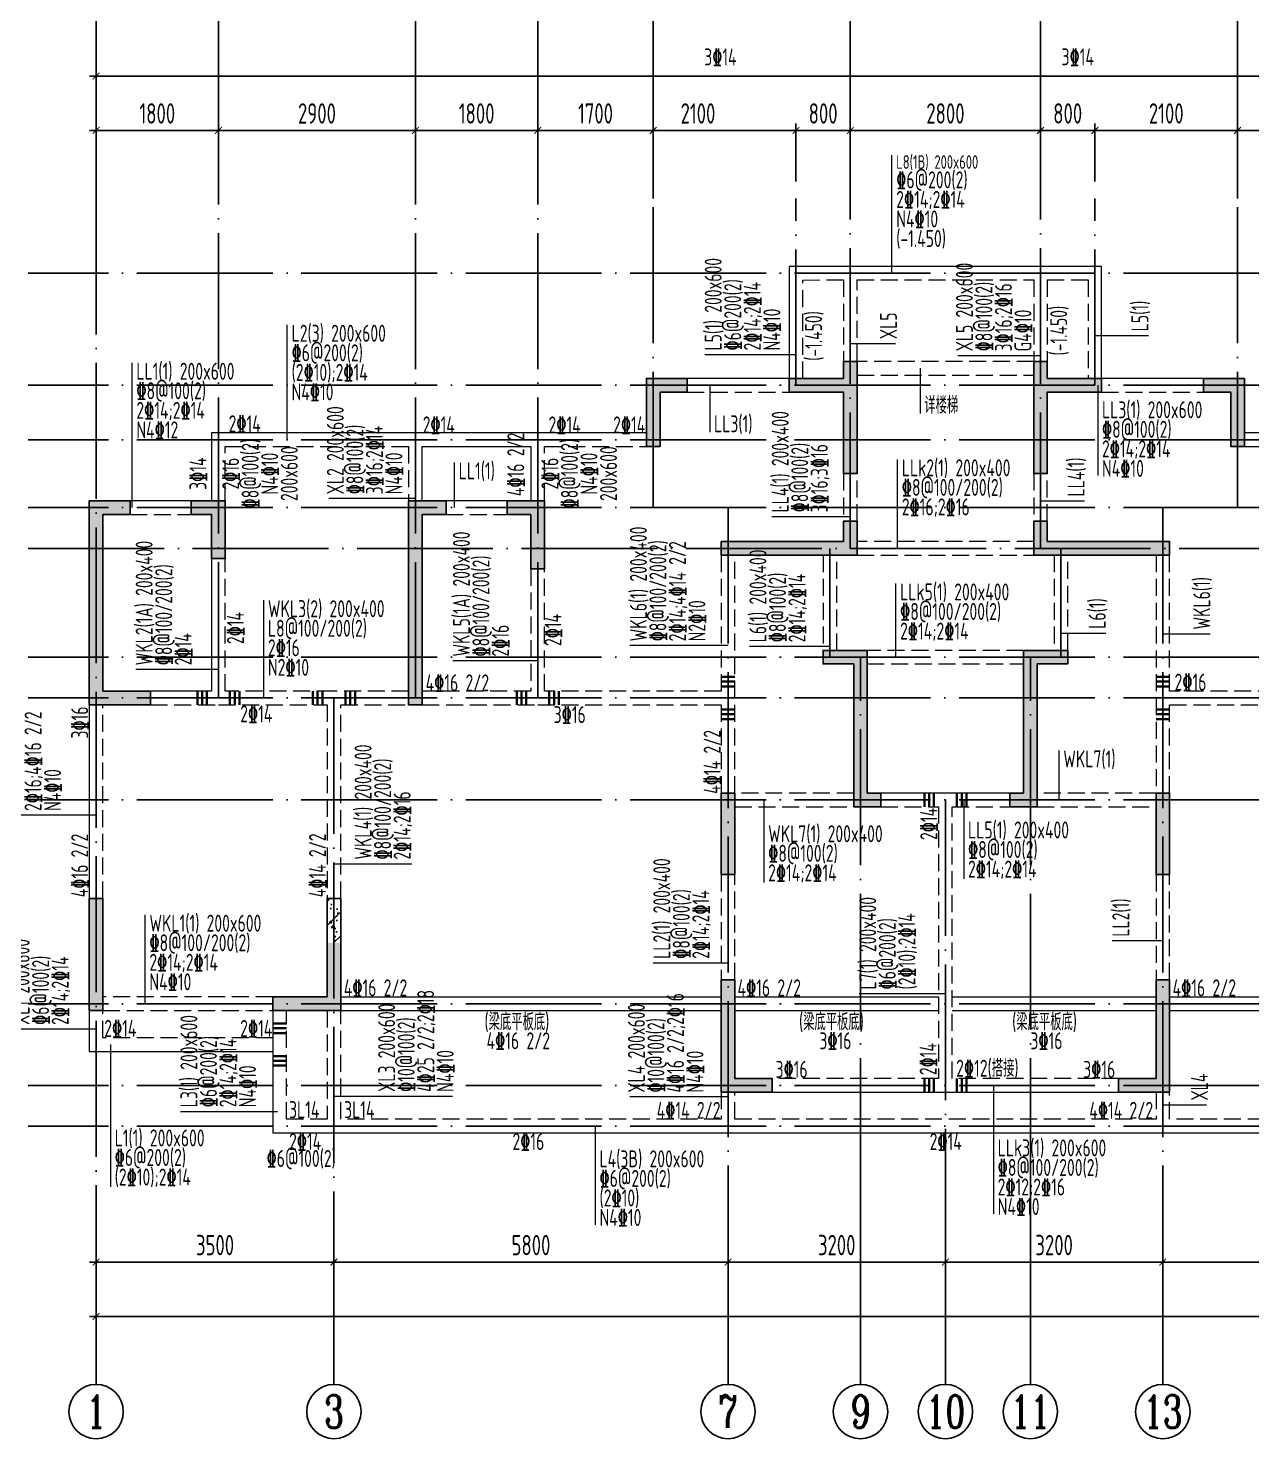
# Model space of a CAD drawing. Extents: x -668857 to 143095, y -247466 to 228182.
# Drawn here: x -98733 to -80724, y -152226 to -131471 of the extents above; entities that cross this region are included whole.
import ezdxf
from ezdxf.enums import TextEntityAlignment as Align

# ---------------------------------------------------------------- set-up
doc = ezdxf.new("R2010")
doc.units = 0
doc.header["$LTSCALE"] = 1000
doc.linetypes.add('DASH', pattern=[0.35, 0.25, -0.1])
doc.linetypes.add('DOTE', pattern=[2.42, 2, -0.2, 0.02, -0.2])
doc.layers.get('0').update_dxf_attribs({"linetype": 'CONTINUOUS'})
doc.layers.get('DEFPOINTS').update_dxf_attribs({"linetype": 'CONTINUOUS'})
for name, color, linetype in [('A-AXIS', 1, 'CONTINUOUS'), ('A-DOTE', 10, 'DOTE'), ('AXIS_NUM', 7, 'CONTINUOUS'), ('HATCH', 8, 'CONTINUOUS'), ('S-L主梁线', 4, 'DASH'), ('S-L梁编号', 6, 'CONTINUOUS'), ('S-L梁配筋', 7, 'CONTINUOUS'), ('S-Q墙填充', 252, 'CONTINUOUS'), ('S-Q墙实线', 6, 'CONTINUOUS'), ('S-Y一般标注', 3, 'CONTINUOUS')]:
    doc.layers.add(name, color=color, linetype=linetype)
doc.layers.add('梁附加箍筋', color=1, linetype='CONTINUOUS', lineweight=35)
doc.styles.add('TSSD_Axis', font='complex.shx', dxfattribs={"width": 0.7, "bigfont": 'hztxt.shx'})
doc.styles.add('TSSD_DIMENSION', font='Tssdeng.shx', dxfattribs={"width": 0.7, "bigfont": 'tssdchn.shx'})
doc.styles.add('TSSD_REIN', font='tssdeng.shx', dxfattribs={"width": 0.7, "height": 300, "bigfont": 'tssdchn.shx'})
doc.dimstyles.new('TSSD_100_100', dxfattribs={"dimtxt": 300, "dimasz": 100, "dimexe": 100, "dimexo": 250, "dimgap": 100, "dimtad": 1, "dimdec": 0, "dimzin": 0, "dimdsep": 46, "dimtxsty": 'TSSD_DIMENSION', "dimblk": 'ARCHTICK', "dimcen": 0, "dimdle": 100, "dimclrt": 7, "dimadec": 0, "dimazin": 0, "dimtfac": 1, "dimtdec": 0, "dimtix": 1, "dimtmove": 2, "dimatfit": 3, "dimldrblk": 'ARCHTICK', "dimfxl": 0, "dimtolj": 1, "dimtzin": 0, "dimarcsym": 0})

# ---------------------------------------------------------------- blocks, each defined once
blk = doc.blocks.new('_ArchTick')
at = {"color": 0, "linetype": 'ByBlock', "const_width": 0.15}
blk.add_lwpolyline([(-0.5, -0.5), (0.5, 0.5)], dxfattribs=at)
blk = doc.blocks.new('*D97')
at = {"layer": 'DEFPOINTS', "color": 0}
for p in [(6400, 19250), (4600, 18250), (6400, 18250)]:
    blk.add_point(p, dxfattribs=at)
at = {"layer": 'S-Y一般标注', "color": 0, "lineweight": -2}
for p, q in [((4600, 18500), (4600, 19350)), ((6400, 18500), (6400, 19350)), ((4500, 19250), (6500, 19250))]:
    blk.add_line(p, q, dxfattribs=at)
at = {"layer": 'S-Y一般标注', "color": 0, "lineweight": -2, "xscale": 100, "yscale": 100, "zscale": 100, "rotation": 180}
blk.add_blockref('_ArchTick', (4600, 19250), dxfattribs=at)
at = {"layer": 'S-Y一般标注', "color": 0, "lineweight": -2, "xscale": 100, "yscale": 100, "zscale": 100}
blk.add_blockref('_ArchTick', (6400, 19250), dxfattribs=at)
at = {"layer": 'S-Y一般标注', "color": 7, "insert": (5500, 19500), "char_height": 300, "attachment_point": 5, "style": 'TSSD_DIMENSION'}
blk.add_mtext('\\A1;1800', dxfattribs=at)
blk = doc.blocks.new('*D98')
at = {"layer": 'DEFPOINTS', "color": 0}
for p in [(9300, 19250), (6400, 18250), (9300, 18250)]:
    blk.add_point(p, dxfattribs=at)
at = {"layer": 'S-Y一般标注', "color": 0, "lineweight": -2}
for p, q in [((6400, 18500), (6400, 19350)), ((9300, 18500), (9300, 19350)), ((6300, 19250), (9400, 19250))]:
    blk.add_line(p, q, dxfattribs=at)
at = {"layer": 'S-Y一般标注', "color": 0, "lineweight": -2, "xscale": 100, "yscale": 100, "zscale": 100, "rotation": 180}
blk.add_blockref('_ArchTick', (6400, 19250), dxfattribs=at)
at = {"layer": 'S-Y一般标注', "color": 0, "lineweight": -2, "xscale": 100, "yscale": 100, "zscale": 100}
blk.add_blockref('_ArchTick', (9300, 19250), dxfattribs=at)
at = {"layer": 'S-Y一般标注', "color": 7, "insert": (7850, 19500), "char_height": 300, "attachment_point": 5, "style": 'TSSD_DIMENSION'}
blk.add_mtext('\\A1;2900', dxfattribs=at)
blk = doc.blocks.new('*D99')
at = {"layer": 'DEFPOINTS', "color": 0}
for p in [(11100, 19250), (9300, 18250), (11100, 18250)]:
    blk.add_point(p, dxfattribs=at)
at = {"layer": 'S-Y一般标注', "color": 0, "lineweight": -2}
for p, q in [((9300, 18500), (9300, 19350)), ((11100, 18500), (11100, 19350)), ((9200, 19250), (11200, 19250))]:
    blk.add_line(p, q, dxfattribs=at)
at = {"layer": 'S-Y一般标注', "color": 0, "lineweight": -2, "xscale": 100, "yscale": 100, "zscale": 100, "rotation": 180}
blk.add_blockref('_ArchTick', (9300, 19250), dxfattribs=at)
at = {"layer": 'S-Y一般标注', "color": 0, "lineweight": -2, "xscale": 100, "yscale": 100, "zscale": 100}
blk.add_blockref('_ArchTick', (11100, 19250), dxfattribs=at)
at = {"layer": 'S-Y一般标注', "color": 7, "insert": (10200, 19500), "char_height": 300, "attachment_point": 5, "style": 'TSSD_DIMENSION'}
blk.add_mtext('\\A1;1800', dxfattribs=at)
blk = doc.blocks.new('*D100')
at = {"layer": 'DEFPOINTS', "color": 0}
for p in [(12800, 19250), (11100, 18250), (12800, 18250)]:
    blk.add_point(p, dxfattribs=at)
at = {"layer": 'S-Y一般标注', "color": 0, "lineweight": -2}
for p, q in [((11100, 18500), (11100, 19350)), ((12800, 18500), (12800, 19350)), ((11000, 19250), (12900, 19250))]:
    blk.add_line(p, q, dxfattribs=at)
at = {"layer": 'S-Y一般标注', "color": 0, "lineweight": -2, "xscale": 100, "yscale": 100, "zscale": 100, "rotation": 180}
blk.add_blockref('_ArchTick', (11100, 19250), dxfattribs=at)
at = {"layer": 'S-Y一般标注', "color": 0, "lineweight": -2, "xscale": 100, "yscale": 100, "zscale": 100}
blk.add_blockref('_ArchTick', (12800, 19250), dxfattribs=at)
at = {"layer": 'S-Y一般标注', "color": 7, "insert": (11950, 19500), "char_height": 300, "attachment_point": 5, "style": 'TSSD_DIMENSION'}
blk.add_mtext('\\A1;1700', dxfattribs=at)
blk = doc.blocks.new('*D101')
at = {"layer": 'DEFPOINTS', "color": 0}
for p in [(14900, 19250), (12800, 18250), (14900, 18250)]:
    blk.add_point(p, dxfattribs=at)
at = {"layer": 'S-Y一般标注', "color": 0, "lineweight": -2}
for p, q in [((12800, 18500), (12800, 19350)), ((14900, 18500), (14900, 19350)), ((12700, 19250), (15000, 19250))]:
    blk.add_line(p, q, dxfattribs=at)
at = {"layer": 'S-Y一般标注', "color": 0, "lineweight": -2, "xscale": 100, "yscale": 100, "zscale": 100, "rotation": 180}
blk.add_blockref('_ArchTick', (12800, 19250), dxfattribs=at)
at = {"layer": 'S-Y一般标注', "color": 0, "lineweight": -2, "xscale": 100, "yscale": 100, "zscale": 100}
blk.add_blockref('_ArchTick', (14900, 19250), dxfattribs=at)
at = {"layer": 'S-Y一般标注', "color": 7, "insert": (13458, 19500), "char_height": 300, "attachment_point": 5, "style": 'TSSD_DIMENSION'}
blk.add_mtext('\\A1;2100', dxfattribs=at)
blk = doc.blocks.new('*D102')
at = {"layer": 'DEFPOINTS', "color": 0}
for p in [(18500, 19250), (15700, 18250), (18500, 18250)]:
    blk.add_point(p, dxfattribs=at)
at = {"layer": 'S-Y一般标注', "color": 0, "lineweight": -2}
for p, q in [((15700, 18500), (15700, 19350)), ((18500, 18500), (18500, 19350)), ((15600, 19250), (18600, 19250))]:
    blk.add_line(p, q, dxfattribs=at)
at = {"layer": 'S-Y一般标注', "color": 0, "lineweight": -2, "xscale": 100, "yscale": 100, "zscale": 100, "rotation": 180}
blk.add_blockref('_ArchTick', (15700, 19250), dxfattribs=at)
at = {"layer": 'S-Y一般标注', "color": 0, "lineweight": -2, "xscale": 100, "yscale": 100, "zscale": 100}
blk.add_blockref('_ArchTick', (18500, 19250), dxfattribs=at)
at = {"layer": 'S-Y一般标注', "color": 7, "insert": (17100, 19500), "char_height": 300, "attachment_point": 5, "style": 'TSSD_DIMENSION'}
blk.add_mtext('\\A1;2800', dxfattribs=at)
blk = doc.blocks.new('*D103')
at = {"layer": 'DEFPOINTS', "color": 0}
for p in [(19300, 19250), (18500, 18250), (19300, 18250)]:
    blk.add_point(p, dxfattribs=at)
at = {"layer": 'S-Y一般标注', "color": 0, "lineweight": -2}
for p, q in [((18500, 18500), (18500, 19350)), ((19300, 18500), (19300, 19350)), ((18400, 19250), (19400, 19250))]:
    blk.add_line(p, q, dxfattribs=at)
at = {"layer": 'S-Y一般标注', "color": 0, "lineweight": -2, "xscale": 100, "yscale": 100, "zscale": 100, "rotation": 180}
blk.add_blockref('_ArchTick', (18500, 19250), dxfattribs=at)
at = {"layer": 'S-Y一般标注', "color": 0, "lineweight": -2, "xscale": 100, "yscale": 100, "zscale": 100}
blk.add_blockref('_ArchTick', (19300, 19250), dxfattribs=at)
at = {"layer": 'S-Y一般标注', "color": 7, "insert": (18900, 19500), "char_height": 300, "attachment_point": 5, "style": 'TSSD_DIMENSION'}
blk.add_mtext('\\A1;800', dxfattribs=at)
blk = doc.blocks.new('*D104')
at = {"layer": 'DEFPOINTS', "color": 0}
for p in [(23100, 19250), (21400, 18250), (23100, 18250)]:
    blk.add_point(p, dxfattribs=at)
at = {"layer": 'S-Y一般标注', "color": 0, "lineweight": -2}
for p, q in [((21400, 18500), (21400, 19350)), ((23100, 18500), (23100, 19350)), ((21300, 19250), (23200, 19250))]:
    blk.add_line(p, q, dxfattribs=at)
at = {"layer": 'S-Y一般标注', "color": 0, "lineweight": -2, "xscale": 100, "yscale": 100, "zscale": 100, "rotation": 180}
blk.add_blockref('_ArchTick', (21400, 19250), dxfattribs=at)
at = {"layer": 'S-Y一般标注', "color": 0, "lineweight": -2, "xscale": 100, "yscale": 100, "zscale": 100}
blk.add_blockref('_ArchTick', (23100, 19250), dxfattribs=at)
at = {"layer": 'S-Y一般标注', "color": 7, "insert": (22250, 19500), "char_height": 300, "attachment_point": 5, "style": 'TSSD_DIMENSION'}
blk.add_mtext('\\A1;1700', dxfattribs=at)
blk = doc.blocks.new('*D119')
at = {"layer": 'DEFPOINTS', "color": 0}
for p in [(54600, 20050), (4600, 18250), (54600, 18250)]:
    blk.add_point(p, dxfattribs=at)
at = {"layer": 'S-Y一般标注', "color": 0, "lineweight": -2}
for p, q in [((4600, 18500), (4600, 20150)), ((54600, 18500), (54600, 20150)), ((4500, 20050), (54700, 20050))]:
    blk.add_line(p, q, dxfattribs=at)
at = {"layer": 'S-Y一般标注', "color": 0, "lineweight": -2, "xscale": 100, "yscale": 100, "zscale": 100, "rotation": 180}
blk.add_blockref('_ArchTick', (4600, 20050), dxfattribs=at)
at = {"layer": 'S-Y一般标注', "color": 0, "lineweight": -2, "xscale": 100, "yscale": 100, "zscale": 100}
blk.add_blockref('_ArchTick', (54600, 20050), dxfattribs=at)
at = {"layer": 'S-Y一般标注', "color": 7, "insert": (29600, 20300), "char_height": 300, "attachment_point": 5, "style": 'TSSD_DIMENSION'}
blk.add_mtext('\\A1;50000', dxfattribs=at)
blk = doc.blocks.new('*D130')
at = {"layer": 'DEFPOINTS', "color": 0}
for p in [(15700, 19250), (14900, 18250), (15700, 18250)]:
    blk.add_point(p, dxfattribs=at)
at = {"layer": 'S-Y一般标注', "color": 0, "lineweight": -2}
for p, q in [((14900, 18500), (14900, 19350)), ((15700, 18500), (15700, 19350)), ((14800, 19250), (15800, 19250))]:
    blk.add_line(p, q, dxfattribs=at)
at = {"layer": 'S-Y一般标注', "color": 0, "lineweight": -2, "xscale": 100, "yscale": 100, "zscale": 100, "rotation": 180}
blk.add_blockref('_ArchTick', (14900, 19250), dxfattribs=at)
at = {"layer": 'S-Y一般标注', "color": 0, "lineweight": -2, "xscale": 100, "yscale": 100, "zscale": 100}
blk.add_blockref('_ArchTick', (15700, 19250), dxfattribs=at)
at = {"layer": 'S-Y一般标注', "color": 7, "insert": (15300, 19500), "char_height": 300, "attachment_point": 5, "style": 'TSSD_DIMENSION'}
blk.add_mtext('\\A1;800', dxfattribs=at)
blk = doc.blocks.new('*D131')
at = {"layer": 'DEFPOINTS', "color": 0}
for p in [(21400, 19250), (19300, 18250), (21400, 18250)]:
    blk.add_point(p, dxfattribs=at)
at = {"layer": 'S-Y一般标注', "color": 0, "lineweight": -2}
for p, q in [((19300, 18500), (19300, 19350)), ((21400, 18500), (21400, 19350)), ((19200, 19250), (21500, 19250))]:
    blk.add_line(p, q, dxfattribs=at)
at = {"layer": 'S-Y一般标注', "color": 0, "lineweight": -2, "xscale": 100, "yscale": 100, "zscale": 100, "rotation": 180}
blk.add_blockref('_ArchTick', (19300, 19250), dxfattribs=at)
at = {"layer": 'S-Y一般标注', "color": 0, "lineweight": -2, "xscale": 100, "yscale": 100, "zscale": 100}
blk.add_blockref('_ArchTick', (21400, 19250), dxfattribs=at)
at = {"layer": 'S-Y一般标注', "color": 7, "insert": (20350, 19500), "char_height": 300, "attachment_point": 5, "style": 'TSSD_DIMENSION'}
blk.add_mtext('\\A1;2100', dxfattribs=at)
blk = doc.blocks.new('ts_axno')
at = {"color": 0, "linetype": 'ByBlock', "lineweight": -2}
blk.add_circle((0, 0), 0.5, dxfattribs=at)
at = {"color": 0, "linetype": 'ByBlock', "lineweight": -2, "style": 'TSSD_Axis', "width": 0.7}
blk.add_attdef('A', text='', height=0.6, dxfattribs=at).set_placement((0, 0), align=Align.MIDDLE_CENTER)
blk = doc.blocks.new('*D134')
at = {"layer": 'DEFPOINTS', "color": 0}
for p in [(8100, 3600), (13900, 3600), (13900, 2600)]:
    blk.add_point(p, dxfattribs=at)
at = {"layer": 'S-Y一般标注', "color": 0, "lineweight": -2}
for p, q in [((8100, 3350), (8100, 2500)), ((13900, 3350), (13900, 2500)), ((8000, 2600), (14000, 2600))]:
    blk.add_line(p, q, dxfattribs=at)
at = {"layer": 'S-Y一般标注', "color": 0, "lineweight": -2, "xscale": 100, "yscale": 100, "zscale": 100, "rotation": 180}
blk.add_blockref('_ArchTick', (8100, 2600), dxfattribs=at)
at = {"layer": 'S-Y一般标注', "color": 0, "lineweight": -2, "xscale": 100, "yscale": 100, "zscale": 100}
blk.add_blockref('_ArchTick', (13900, 2600), dxfattribs=at)
at = {"layer": 'S-Y一般标注', "color": 7, "insert": (11000, 2850), "char_height": 300, "attachment_point": 5, "style": 'TSSD_DIMENSION'}
blk.add_mtext('\\A1;5800', dxfattribs=at)
blk = doc.blocks.new('*D135')
at = {"layer": 'DEFPOINTS', "color": 0}
for p in [(17100, 3600), (20300, 3600), (20300, 2600)]:
    blk.add_point(p, dxfattribs=at)
at = {"layer": 'S-Y一般标注', "color": 0, "lineweight": -2}
for p, q in [((17100, 3350), (17100, 2500)), ((20300, 3350), (20300, 2500)), ((17000, 2600), (20400, 2600))]:
    blk.add_line(p, q, dxfattribs=at)
at = {"layer": 'S-Y一般标注', "color": 0, "lineweight": -2, "xscale": 100, "yscale": 100, "zscale": 100, "rotation": 180}
blk.add_blockref('_ArchTick', (17100, 2600), dxfattribs=at)
at = {"layer": 'S-Y一般标注', "color": 0, "lineweight": -2, "xscale": 100, "yscale": 100, "zscale": 100}
blk.add_blockref('_ArchTick', (20300, 2600), dxfattribs=at)
at = {"layer": 'S-Y一般标注', "color": 7, "insert": (18700, 2850), "char_height": 300, "attachment_point": 5, "style": 'TSSD_DIMENSION'}
blk.add_mtext('\\A1;3200', dxfattribs=at)
blk = doc.blocks.new('*D136')
at = {"layer": 'DEFPOINTS', "color": 0}
for p in [(20300, 3600), (26100, 3600), (26100, 2600)]:
    blk.add_point(p, dxfattribs=at)
at = {"layer": 'S-Y一般标注', "color": 0, "lineweight": -2}
for p, q in [((20300, 3350), (20300, 2500)), ((26100, 3350), (26100, 2500)), ((20200, 2600), (26200, 2600))]:
    blk.add_line(p, q, dxfattribs=at)
at = {"layer": 'S-Y一般标注', "color": 0, "lineweight": -2, "xscale": 100, "yscale": 100, "zscale": 100, "rotation": 180}
blk.add_blockref('_ArchTick', (20300, 2600), dxfattribs=at)
at = {"layer": 'S-Y一般标注', "color": 0, "lineweight": -2, "xscale": 100, "yscale": 100, "zscale": 100}
blk.add_blockref('_ArchTick', (26100, 2600), dxfattribs=at)
at = {"layer": 'S-Y一般标注', "color": 7, "insert": (23200, 2850), "char_height": 300, "attachment_point": 5, "style": 'TSSD_DIMENSION'}
blk.add_mtext('\\A1;5800', dxfattribs=at)
blk = doc.blocks.new('*D142')
at = {"layer": 'DEFPOINTS', "color": 0}
for p in [(4600, 3600), (54600, 3600), (54600, 1800)]:
    blk.add_point(p, dxfattribs=at)
at = {"layer": 'S-Y一般标注', "color": 0, "lineweight": -2}
for p, q in [((4600, 3350), (4600, 1700)), ((54600, 3350), (54600, 1700)), ((4500, 1800), (54700, 1800))]:
    blk.add_line(p, q, dxfattribs=at)
at = {"layer": 'S-Y一般标注', "color": 0, "lineweight": -2, "xscale": 100, "yscale": 100, "zscale": 100, "rotation": 180}
blk.add_blockref('_ArchTick', (4600, 1800), dxfattribs=at)
at = {"layer": 'S-Y一般标注', "color": 0, "lineweight": -2, "xscale": 100, "yscale": 100, "zscale": 100}
blk.add_blockref('_ArchTick', (54600, 1800), dxfattribs=at)
at = {"layer": 'S-Y一般标注', "color": 7, "insert": (29600, 2050), "char_height": 300, "attachment_point": 5, "style": 'TSSD_DIMENSION'}
blk.add_mtext('\\A1;50000', dxfattribs=at)
blk = doc.blocks.new('*D143')
at = {"layer": 'DEFPOINTS', "color": 0}
for p in [(13900, 3600), (17100, 3600), (17100, 2600)]:
    blk.add_point(p, dxfattribs=at)
at = {"layer": 'S-Y一般标注', "color": 0, "lineweight": -2}
for p, q in [((13900, 3350), (13900, 2500)), ((17100, 3350), (17100, 2500)), ((13800, 2600), (17200, 2600))]:
    blk.add_line(p, q, dxfattribs=at)
at = {"layer": 'S-Y一般标注', "color": 0, "lineweight": -2, "xscale": 100, "yscale": 100, "zscale": 100, "rotation": 180}
blk.add_blockref('_ArchTick', (13900, 2600), dxfattribs=at)
at = {"layer": 'S-Y一般标注', "color": 0, "lineweight": -2, "xscale": 100, "yscale": 100, "zscale": 100}
blk.add_blockref('_ArchTick', (17100, 2600), dxfattribs=at)
at = {"layer": 'S-Y一般标注', "color": 7, "insert": (15500, 2850), "char_height": 300, "attachment_point": 5, "style": 'TSSD_DIMENSION'}
blk.add_mtext('\\A1;3200', dxfattribs=at)
blk = doc.blocks.new('*D144')
at = {"layer": 'DEFPOINTS', "color": 0}
for p in [(4600, 3600), (8100, 3600), (8100, 2600)]:
    blk.add_point(p, dxfattribs=at)
at = {"layer": 'S-Y一般标注', "color": 0, "lineweight": -2}
for p, q in [((4600, 3350), (4600, 2500)), ((8100, 3350), (8100, 2500)), ((4500, 2600), (8200, 2600))]:
    blk.add_line(p, q, dxfattribs=at)
at = {"layer": 'S-Y一般标注', "color": 0, "lineweight": -2, "xscale": 100, "yscale": 100, "zscale": 100, "rotation": 180}
blk.add_blockref('_ArchTick', (4600, 2600), dxfattribs=at)
at = {"layer": 'S-Y一般标注', "color": 0, "lineweight": -2, "xscale": 100, "yscale": 100, "zscale": 100}
blk.add_blockref('_ArchTick', (8100, 2600), dxfattribs=at)
at = {"layer": 'S-Y一般标注', "color": 7, "insert": (6350, 2850), "char_height": 300, "attachment_point": 5, "style": 'TSSD_DIMENSION'}
blk.add_mtext('\\A1;3500', dxfattribs=at)
blk = doc.blocks.new('20210808.03393248')
at = {"layer": 'HATCH'}
h = blk.add_hatch(dxfattribs=at)
h.set_pattern_fill('ARMORED', color=252, scale=50, style=0)
h.set_pattern_definition([(50, (-42999.95, -0.002), (358.6301, -31.37607), [37.5, -412.5]), (355, (-42999.95, -0.002), (-69.3757, 376.0961), [30, -330]), (100.4514, (-42970.07, -2.6), (289.2547, 344.7198), [31.8701, -350.57106]), (46.1842, (-42999.95, 100), (533.6205, -82.7595), [56.25, -618.75]), (96.6356, (-42955.5, 93.1), (467.3314, 487.059), [47.8051, -525.8565]), (351.1842, (-42999.95, 100), (467.331, 487.0593), [45, -495]), (21, (-42949.95, 75), (298.4535, -201.30945), [37.5, -412.5]), (326, (-42949.95, 75), (121.6577, 362.575), [30, -330]), (71.4514, (-42925.1, 58.22), (420.1113, 161.26525), [31.8701, -350.57106]), (37.5, (-42999.95, -0.002), (6.07993, 166.44693), [0, -326, 0, -335, 0, -331.25]), (7.5, (-42999.95, -0.002), (131.53477, 197.20586), [0, -191, 0, -318.5, 0, -126.25]), (327.5, (-43111.45, -0.002), (266.91122, -11.27744), [0, -125, 0, -390, 0, -517.5]), (317.5, (-43161.45, -0.002), (291.5931, 50.0525), [0, -162.5, 0, -259, 0, -367.5]), (45, (-42999.95, -0.002), (-176.7767, 176.7767), [])])
h.paths.add_polyline_path([(77660, -101270), (77460, -101270), (77460, -101920), (77660, -101920)])
at = {"layer": 'S-Q墙填充'}
h = blk.add_hatch(color=252, dxfattribs=at)
h.dxf.hatch_style = 1
h.paths.add_polyline_path([(85260, -93720), (85260, -93370), (85060, -93370), (85060, -93620), (84260, -93620), (84260, -93820), (85060, -93820), (85060, -95020), (85260, -95020)])
h = blk.add_hatch(color=252, dxfattribs=at)
h.dxf.hatch_style = 1
h.paths.add_polyline_path([(87860, -93720), (87860, -93370), (88060, -93370), (88060, -93620), (88860, -93620), (88860, -93820), (88060, -93820), (88060, -95020), (87860, -95020)])
h = blk.add_hatch(color=252, dxfattribs=at)
h.dxf.hatch_style = 1
h.paths.add_polyline_path([(82360, -93820), (82760, -93820), (82760, -93620), (82160, -93620), (82160, -94620), (82360, -94620)])
h = blk.add_hatch(color=252, dxfattribs=at)
h.dxf.hatch_style = 1
h.paths.add_polyline_path([(90960, -93620), (90361, -93620), (90361, -93820), (90760, -93820), (90760, -94620), (90960, -94620)])
h = blk.add_hatch(color=252, dxfattribs=at)
h.dxf.hatch_style = 1
h.paths.add_polyline_path([(74160, -95620), (74560, -95620), (74560, -95420), (73960, -95420), (73960, -98420), (74860, -98420), (74860, -98220), (74160, -98220)])
h = blk.add_hatch(color=252, dxfattribs=at)
h.dxf.hatch_style = 1
h.paths.add_polyline_path([(75960, -95420), (75461, -95420), (75461, -95620), (75760, -95620), (75760, -96270), (75960, -96270)])
h = blk.add_hatch(color=252, dxfattribs=at)
h.dxf.hatch_style = 1
h.paths.add_polyline_path([(78660, -95420), (78660, -98420), (78860, -98420), (78860, -95620), (79210, -95620), (79210, -95420)])
h = blk.add_hatch(color=252, dxfattribs=at)
h.dxf.hatch_style = 1
h.paths.add_polyline_path([(80460, -95620), (80460, -96420), (80660, -96420), (80660, -95420), (80111, -95420), (80111, -95620)])
h = blk.add_hatch(color=252, dxfattribs=at)
h.dxf.hatch_style = 1
h.paths.add_polyline_path([(85260, -96220), (85260, -95720), (85060, -95720), (85060, -96020), (84860, -96020), (83260, -96020), (83260, -96220), (84860, -96220)])
h = blk.add_hatch(color=252, dxfattribs=at)
h.dxf.hatch_style = 1
h.paths.add_polyline_path([(88060, -96020), (88060, -95720), (87860, -95720), (87860, -96220), (88260, -96220), (89860, -96220), (89860, -96020), (88260, -96020)])
h = blk.add_hatch(color=252, dxfattribs=at)
h.dxf.hatch_style = 1
h.paths.add_polyline_path([(85410, -97620), (84760, -97620), (84760, -97820), (85210, -97820), (85210, -99920), (85610, -99920), (85610, -99720), (85410, -99720)])
h = blk.add_hatch(color=252, dxfattribs=at)
h.dxf.hatch_style = 1
h.paths.add_polyline_path([(87710, -99720), (87510, -99720), (87510, -99920), (87910, -99920), (87910, -97820), (88360, -97820), (88360, -97620), (87710, -97620)])
h = blk.add_hatch(color=252, dxfattribs=at)
h.dxf.hatch_style = 1
h.paths.add_polyline_path([(83460, -100920), (83460, -99720), (83260, -99720), (83260, -100920)])
h = blk.add_hatch(color=252, dxfattribs=at)
h.dxf.hatch_style = 1
h.paths.add_polyline_path([(89860, -100920), (89860, -99720), (89660, -99720), (89660, -100920)])
h = blk.add_hatch(color=252, dxfattribs=at)
h.dxf.hatch_style = 1
h.paths.add_polyline_path([(74160, -102920), (74160, -101270), (73960, -101270), (73960, -102920)])
h = blk.add_hatch(color=252, dxfattribs=at)
h.dxf.hatch_style = 1
h.paths.add_polyline_path([(77660, -101920), (77460, -101920), (77460, -102720), (76760, -102720), (76660, -102720), (76660, -102920), (76760, -102920), (77660, -102920)])
h = blk.add_hatch(color=252, dxfattribs=at)
h.dxf.hatch_style = 1
h.paths.add_polyline_path([(83260, -104120), (84010, -104120), (84010, -103920), (83460, -103920), (83460, -102470), (83260, -102470)])
h = blk.add_hatch(color=252, dxfattribs=at)
h.dxf.hatch_style = 1
h.paths.add_polyline_path([(89860, -104120), (89110, -104120), (89110, -103920), (89660, -103920), (89660, -102820), (89660, -102470), (89860, -102470), (89860, -102820)])
at = {"layer": 'S-L主梁线', "linetype": 'ByBlock', "lineweight": 18}
for p, q in [((85160, -91970), (84260, -91971)), ((84260, -91971), (84260, -93620)), ((87960, -91970), (85160, -91970)), ((88860, -91970), (87960, -91970)), ((88860, -93620), (88860, -91970)), ((84260, -93620), (82760, -93620)), ((90361, -93620), (88860, -93620)), ((75760, -94420), (75760, -95420)), ((78760, -94420), (75760, -94420)), ((80560, -94420), (78760, -94420)), ((82160, -94420), (80560, -94420)), ((92560, -94420), (90960, -94420)), ((78860, -94620), (80460, -94620)), ((78860, -95420), (78860, -94620)), ((80460, -94620), (80460, -95420)), ((75461, -95420), (74560, -95420)), ((80111, -95420), (79210, -95420)), ((75760, -96270), (75760, -98220)), ((75760, -98220), (74860, -98220)), ((73960, -98420), (73960, -101270)), ((86560, -99720), (85610, -99720)), ((87510, -99720), (86560, -99720)), ((77660, -102720), (83260, -102720)), ((83460, -102720), (86460, -102720)), ((86660, -102720), (89660, -102720)), ((89860, -102720), (95460, -102720)), ((73960, -102920), (73960, -103520)), ((76660, -102920), (76660, -104720)), ((77660, -102920), (83260, -102920)), ((83460, -102920), (86460, -102920)), ((86660, -102920), (89660, -102920)), ((89860, -102920), (95460, -102920)), ((73960, -103520), (76660, -103520)), ((84010, -104120), (86560, -104120)), ((86560, -104120), (89110, -104120)), ((76660, -104720), (77560, -104720)), ((77560, -104720), (95560, -104720))]:
    blk.add_line(p, q, dxfattribs=at)
at = {"layer": 'S-L主梁线', "linetype": 'DASH', "lineweight": 18}
for p, q in [((84460, -92171), (85060, -92170)), ((84460, -93620), (84460, -92171)), ((85060, -92170), (85060, -93370)), ((85260, -92170), (87860, -92170)), ((85260, -93370), (85260, -92170)), ((87860, -92170), (87860, -93370)), ((87860, -92170), (87860, -93370)), ((88060, -92170), (88660, -92170)), ((88060, -92170), (88060, -93370)), ((88660, -92170), (88660, -93620)), ((87860, -93370), (85260, -93370)), ((85260, -93570), (87860, -93570)), ((82760, -93820), (84260, -93821)), ((88860, -93820), (90361, -93820)), ((75960, -94620), (78660, -94620)), ((75960, -95420), (75960, -94620)), ((78660, -94620), (78660, -95420)), ((80660, -94620), (82160, -94620)), ((80660, -95420), (80660, -94620)), ((90960, -94620), (92460, -94620)), ((85060, -95020), (85060, -95720)), ((85260, -95720), (85260, -95020)), ((87860, -95020), (87860, -95720)), ((88060, -95720), (88060, -95020)), ((74560, -95620), (75461, -95620)), ((79210, -95620), (80111, -95620)), ((87860, -96020), (85260, -96020)), ((75960, -98220), (75960, -96270)), ((83260, -96220), (83260, -98220)), ((83460, -98320), (83460, -96220)), ((84760, -96220), (84760, -97620)), ((84960, -97620), (84960, -96220)), ((85260, -96220), (87860, -96220)), ((88160, -96220), (88160, -97620)), ((88360, -97620), (88360, -96220)), ((89660, -96220), (89660, -98320)), ((89860, -98220), (89860, -96220)), ((80460, -96420), (80460, -98220)), ((80660, -98220), (80660, -96420)), ((87710, -97620), (85410, -97620)), ((85410, -97820), (87710, -97820)), ((77560, -98220), (75960, -98220)), ((78660, -98220), (77560, -98220)), ((80460, -98220), (78860, -98220)), ((83260, -98220), (80660, -98220)), ((83460, -99720), (83460, -98320)), ((89660, -98320), (89660, -99720)), ((92460, -98220), (89860, -98220)), ((74160, -101270), (74160, -98420)), ((74860, -98420), (75860, -98420)), ((75860, -98420), (77460, -98420)), ((77460, -98420), (77460, -101270)), ((77660, -98420), (78660, -98420)), ((77660, -101270), (77660, -98420)), ((78860, -98420), (80560, -98420)), ((80560, -98420), (83260, -98420)), ((83260, -98420), (83260, -99720)), ((89860, -98420), (92560, -98420)), ((89860, -99720), (89860, -98420)), ((85210, -99720), (83460, -99720)), ((89660, -99720), (87910, -99720)), ((83460, -99920), (85210, -99920)), ((85610, -99920), (86460, -99920)), ((86460, -99920), (86460, -103920)), ((86660, -103920), (86660, -99920)), ((86660, -99920), (87510, -99920)), ((87910, -99920), (89660, -99920)), ((83260, -100920), (83260, -102470)), ((83460, -102470), (83460, -100920)), ((89660, -100920), (89660, -102470)), ((89860, -102470), (89860, -100920)), ((76660, -102720), (74160, -102720)), ((74160, -102920), (76660, -102920)), ((74160, -103320), (74160, -102920)), ((76860, -104520), (76860, -102920)), ((77460, -102920), (77460, -104520)), ((77660, -104520), (77660, -102920)), ((76660, -103320), (74160, -103320)), ((86460, -103920), (84010, -103920)), ((89110, -103920), (86660, -103920)), ((83260, -104120), (83260, -104520)), ((83460, -104520), (83460, -104120)), ((89660, -104120), (89660, -104520)), ((89860, -104520), (89860, -104120)), ((77460, -104520), (76860, -104520)), ((83260, -104520), (77660, -104520)), ((89660, -104520), (83460, -104520)), ((95460, -104520), (89860, -104520))]:
    blk.add_line(p, q, dxfattribs=at)
at = {"layer": 'S-Q墙实线'}
for points in [[(85260, -93720), (85260, -93370), (85060, -93370), (85060, -93620), (84260, -93621), (84260, -93821), (85060, -93820), (85060, -95020), (85260, -95020), (85260, -93720)], [(87860, -93720), (87860, -93370), (88060, -93370), (88060, -93620), (88860, -93620), (88860, -93820), (88060, -93820), (88060, -95020), (87860, -95020), (87860, -93720)], [(76760, -102720), (76660, -102720), (76660, -102920), (76760, -102920), (77660, -102920), (77660, -101270), (77460, -101270), (77460, -102720), (76760, -102720)]]:
    blk.add_lwpolyline(points, dxfattribs=at)
for points in [[(82360, -93820), (82760, -93820), (82760, -93620), (82160, -93620), (82160, -94620), (82360, -94620)], [(90960, -93620), (90361, -93620), (90361, -93820), (90760, -93820), (90760, -94620), (90960, -94620)], [(74160, -95620), (74560, -95620), (74560, -95420), (73960, -95420), (73960, -98420), (74860, -98420), (74860, -98220), (74160, -98220)], [(75960, -95420), (75461, -95420), (75461, -95620), (75760, -95620), (75760, -96270), (75960, -96270)], [(78660, -95420), (78660, -98420), (78860, -98420), (78860, -95620), (79210, -95620), (79210, -95420)], [(80460, -95620), (80460, -96420), (80660, -96420), (80660, -95420), (80111, -95420), (80111, -95620)], [(85260, -96220), (85260, -95720), (85060, -95720), (85060, -96020), (84860, -96020), (83260, -96020), (83260, -96220), (84860, -96220)], [(88060, -96020), (88060, -95720), (87860, -95720), (87860, -96220), (88260, -96220), (89860, -96220), (89860, -96020), (88260, -96020)], [(85410, -97620), (84760, -97620), (84760, -97820), (85210, -97820), (85210, -99920), (85610, -99920), (85610, -99720), (85410, -99720)], [(87710, -99720), (87510, -99720), (87510, -99920), (87910, -99920), (87910, -97820), (88360, -97820), (88360, -97620), (87710, -97620)], [(83460, -100920), (83460, -99720), (83260, -99720), (83260, -100920)], [(89860, -100920), (89860, -99720), (89660, -99720), (89660, -100920)], [(74160, -102920), (74160, -101270), (73960, -101270), (73960, -102920)], [(83260, -104120), (84010, -104120), (84010, -103920), (83460, -103920), (83460, -102470), (83260, -102470)], [(89860, -104120), (89110, -104120), (89110, -103920), (89660, -103920), (89660, -102820), (89660, -102470), (89860, -102470), (89860, -102820)]]:
    blk.add_lwpolyline(points, close=True, dxfattribs=at)
blk = doc.blocks.new('20210726.16395156')
at = {"layer": 'A-AXIS'}
for p, q in [((4600, 18249.9), (4600, 21049.9)), ((6400, 18249.9), (6400, 21049.9)), ((9300, 18249.9), (9300, 21049.9)), ((11100, 18249.9), (11100, 21049.9)), ((12800, 18249.9), (12800, 21049.9)), ((15700, 18249.9), (15700, 21049.9)), ((18500, 18249.9), (18500, 21049.9)), ((21400, 18249.9), (21400, 21049.9)), ((4600, 3600), (4600, 800)), ((8100, 3600), (8100, 800)), ((13900, 3600), (13900, 800)), ((15850, 3600), (15850, 800)), ((17100, 3600), (17100, 800)), ((18350, 3600.1), (18350, 800.1)), ((20300, 3600), (20300, 800))]:
    blk.add_line(p, q, dxfattribs=at)
at = {"layer": 'A-DOTE'}
for p, q in [((4600, 18249.9), (4600, 3600)), ((6400, 10900), (6400, 18249.9)), ((9300, 10900), (9300, 18249.9)), ((11100, 10900), (11100, 18249.9)), ((12800, 13700), (12800, 18249.9)), ((14900, 15500), (14900, 18249.9)), ((15700, 13100.3), (15700, 18249.9)), ((18500, 13100.3), (18500, 18249.9)), ((19300, 15500), (19300, 18249.9)), ((21400, 13700), (21400, 18249.9)), ((55600, 17150), (3600, 17150)), ((55600, 15500), (3600, 15500)), ((55600, 14700), (3600, 14700)), ((55600, 13700), (3600, 13700)), ((13900.2, 13700), (13900, 3600)), ((20299.8, 13700), (20300, 3600)), ((3600, 13100.3), (55600, 13100.3)), ((15400, 11500), (15400, 13100)), ((18800, 11500), (18800, 13100)), ((55600, 11500), (3600, 11500)), ((15850, 3600), (15850, 11500)), ((18350, 3600.1), (18350, 11500)), ((55600, 10900), (3600, 10900)), ((8100, 10900), (8100, 3600)), ((55600, 9400), (3600, 9400)), ((17100, 9400), (17100, 3600)), ((55600, 6400), (3600, 6400)), ((55600, 5200), (3600, 5200)), ((55600, 4600), (3600, 4600))]:
    blk.add_line(p, q, dxfattribs=at)
at = {"layer": 'A-AXIS'}
ref = blk.add_blockref('ts_axno', (4600, 400), dxfattribs=dict(at, xscale=-800, yscale=800, zscale=800, rotation=180))
ref.add_attrib('1', '1', dxfattribs={"layer": 'AXIS_NUM', "height": 480, "style": 'TSSD_Axis', "width": 0.7}).set_placement((4600, 400), align=Align.MIDDLE_CENTER)
ref = blk.add_blockref('ts_axno', (8100, 400), dxfattribs=dict(at, xscale=-800, yscale=800, zscale=800, rotation=180))
ref.add_attrib('2', '3', dxfattribs={"layer": 'AXIS_NUM', "height": 480, "style": 'TSSD_Axis', "width": 0.7}).set_placement((8100, 400), align=Align.MIDDLE_CENTER)
ref = blk.add_blockref('ts_axno', (13900, 400), dxfattribs=dict(at, xscale=-800, yscale=800, zscale=800, rotation=180))
ref.add_attrib('5', '7', dxfattribs={"layer": 'AXIS_NUM', "height": 480, "style": 'TSSD_Axis', "width": 0.7}).set_placement((13900, 400), align=Align.MIDDLE_CENTER)
ref = blk.add_blockref('ts_axno', (15850, 400), dxfattribs=dict(at, xscale=-800, yscale=800, zscale=800, rotation=180))
ref.add_attrib('5', '9', dxfattribs={"layer": 'AXIS_NUM', "height": 480, "style": 'TSSD_Axis', "width": 0.7}).set_placement((15850, 400), align=Align.MIDDLE_CENTER)
ref = blk.add_blockref('ts_axno', (17100, 400), dxfattribs=dict(at, xscale=-800, yscale=800, zscale=800, rotation=180))
ref.add_attrib('8', '10', dxfattribs={"layer": 'AXIS_NUM', "height": 480, "style": 'TSSD_Axis', "width": 0.7}).set_placement((17100, 400), align=Align.MIDDLE_CENTER)
ref = blk.add_blockref('ts_axno', (18350, 400.1), dxfattribs=dict(at, xscale=-800, yscale=800, zscale=800, rotation=180))
ref.add_attrib('5', '11', dxfattribs={"layer": 'AXIS_NUM', "height": 480, "style": 'TSSD_Axis', "width": 0.7}).set_placement((18350, 400.1), align=Align.MIDDLE_CENTER)
ref = blk.add_blockref('ts_axno', (20300, 400), dxfattribs=dict(at, xscale=-800, yscale=800, zscale=800, rotation=180))
ref.add_attrib('8', '13', dxfattribs={"layer": 'AXIS_NUM', "height": 480, "style": 'TSSD_Axis', "width": 0.7}).set_placement((20300, 400), align=Align.MIDDLE_CENTER)
at = {"layer": 'S-Y一般标注'}
for base, p1, p2, picture, middle in [((54600, 20049.9), (4600, 18249.9), (54600, 18249.9), '*D119', (29600, 20299.9)), ((6400, 19249.9), (4600, 18249.9), (6400, 18249.9), '*D97', (5500, 19499.9)), ((9300, 19249.9), (6400, 18249.9), (9300, 18249.9), '*D98', (7850, 19499.9)), ((11100, 19249.9), (9300, 18249.9), (11100, 18249.9), '*D99', (10200, 19499.9)), ((12800, 19249.9), (11100, 18249.9), (12800, 18249.9), '*D100', (11950, 19499.9)), ((15700, 19249.9), (14900, 18249.9), (15700, 18249.9), '*D130', (15300, 19499.9)), ((18500, 19249.9), (15700, 18249.9), (18500, 18249.9), '*D102', (17100, 19499.9)), ((19300, 19249.9), (18500, 18249.9), (19300, 18249.9), '*D103', (18900, 19499.9)), ((21400, 19249.9), (19300, 18249.9), (21400, 18249.9), '*D131', (20350, 19499.9)), ((23100, 19249.9), (21400, 18249.9), (23100, 18249.9), '*D104', (22250, 19499.9)), ((54600, 1800), (4600, 3600), (54600, 3600), '*D142', (29600, 2050)), ((8100, 2600), (4600, 3600), (8100, 3600), '*D144', (6350, 2850)), ((13900, 2600), (8100, 3600), (13900, 3600), '*D134', (11000, 2850)), ((17100, 2600), (13900, 3600), (17100, 3600), '*D143', (15500, 2850)), ((20300, 2600), (17100, 3600), (20300, 3600), '*D135', (18700, 2850)), ((26100, 2600), (20300, 3600), (26100, 3600), '*D136', (23200, 2850))]:
    dim = blk.add_linear_dim(base=base, p1=p1, p2=p2, dimstyle='TSSD_100_100', dxfattribs=at)
    dim.commit()
    dim.dimension.update_dxf_attribs({"geometry": picture, "text_midpoint": middle})
dim = blk.add_linear_dim(base=(14900, 19249.9), p1=(12800, 18249.9), p2=(14900, 18249.9), dimstyle='TSSD_100_100', dxfattribs=at)
dim.commit()
dim.dimension.update_dxf_attribs({"geometry": '*D101', "text_midpoint": (13458.1, 19499.9), "dimtype": 160})

msp = doc.modelspace()

# ---------------------------------------------------------------- linework, layer by layer
at = {"layer": 'S-L梁编号', "lineweight": 18}
for p, q in [((-86019.52, -135075.54), (-86019.52, -133340.32)), ((-94919.2, -137525.54), (-94919.2, -135834.96)), ((-86633.09, -136108.56), (-85965.77, -136108.56)), ((-83033.46, -135992.87), (-82245.15, -135992.87)), ((-87433.25, -136276.26), (-88775.84, -136276.26)), ((-83832.8, -136289.42), (-85050.23, -136289.42)), ((-97203.55, -138525.54), (-97203.55, -136393.68)), ((-85606.67, -136471.05), (-85606.67, -137141.98)), ((-88700.92, -136725.54), (-88700.92, -137416.01)), ((-82991.58, -136725.54), (-82991.58, -138053.76)), ((-92458.62, -138525.54), (-92458.62, -137859.31)), ((-85937.85, -139125.27), (-85937.85, -137814.65)), ((-93033.08, -138392.66), (-94308.98, -138392.66)), ((-83833.09, -138424.65), (-83186.06, -138424.65)), ((-86633.09, -138658.23), (-87789.69, -138658.23)), ((-85962.44, -140725.54), (-85962.44, -139640.73)), ((-95267.22, -141325.54), (-95267.22, -139887.55)), ((-83533.21, -140369.96), (-82873.85, -140369.96)), ((-82033.1, -140381.78), (-81335.31, -140381.78)), ((-88433.08, -140555.69), (-89877.35, -140555.69)), ((-86933.16, -140569.77), (-88117.58, -140569.77)), ((-95933.08, -140908.51), (-97151.25, -140908.51)), ((-91233.08, -140779.59), (-92482.22, -140779.59)), ((-83561.27, -142825.54), (-83561.27, -142098.11)), ((-87904.61, -142825.54), (-87904.61, -144042.81)), ((-84963.01, -142825.54), (-84963.01, -143987.19)), ((-97733.08, -143051.66), (-99362.3, -143051.66)), ((-94233.08, -143766.58), (-93085.03, -143766.58)), ((-97011.96, -145825.54), (-97011.96, -144514.78)), ((-82033.1, -144900.95), (-82776.85, -144900.95)), ((-88433.08, -145226.6), (-89532.98, -145226.6)), ((-85233.08, -145677.72), (-86501.84, -145677.72)), ((-97733.08, -146199.84), (-98934.18, -146199.84)), ((-97523.31, -146425.54), (-97523.31, -148518.32)), ((-84526.88, -147025.55), (-84526.88, -148914.1)), ((-94233.08, -147184.71), (-92489.2, -147184.71)), ((-88433.08, -147195.33), (-89877.81, -147195.33)), ((-82033.1, -147311.49), (-81388.04, -147311.49)), ((-96492.65, -147410.89), (-95061.92, -147410.89)), ((-90387.23, -147625.37), (-90387.23, -149075.29))]:
    msp.add_line(p, q, dxfattribs=at)
at = {"layer": '梁附加箍筋', "lineweight": 35}
for p, q in [((-88333.08, -141015.54), (-88533.08, -141015.54)), ((-88333.08, -141085.54), (-88533.08, -141085.54)), ((-81933.1, -141015.54), (-82133.1, -141015.54)), ((-81933.1, -141085.54), (-82133.1, -141085.54)), ((-96243.08, -141425.54), (-96243.08, -141225.54)), ((-96173.08, -141425.54), (-96173.08, -141225.54)), ((-96103.08, -141425.54), (-96103.08, -141225.54)), ((-95763.08, -141425.54), (-95763.08, -141225.54)), ((-95693.08, -141425.54), (-95693.08, -141225.54)), ((-95623.08, -141425.54), (-95623.08, -141225.54)), ((-94543.08, -141425.54), (-94543.08, -141225.54)), ((-94473.08, -141425.54), (-94473.08, -141225.54)), ((-94403.08, -141425.54), (-94403.08, -141225.54)), ((-94063.08, -141425.54), (-94063.08, -141225.54)), ((-93993.08, -141425.54), (-93993.08, -141225.54)), ((-93923.08, -141425.54), (-93923.08, -141225.54)), ((-91543.08, -141425.54), (-91543.08, -141225.54)), ((-91473.08, -141425.54), (-91473.08, -141225.54)), ((-91403.08, -141425.54), (-91403.08, -141225.54)), ((-91063.08, -141425.54), (-91063.08, -141225.54)), ((-90993.08, -141425.54), (-90993.08, -141225.54)), ((-90923.08, -141425.54), (-90923.08, -141225.54)), ((-88333.08, -141155.54), (-88533.08, -141155.54)), ((-81933.1, -141155.54), (-82133.1, -141155.54)), ((-88333.08, -141495.54), (-88533.08, -141495.54)), ((-81933.1, -141495.54), (-82133.1, -141495.54)), ((-88333.08, -141565.54), (-88533.08, -141565.54)), ((-88333.08, -141635.54), (-88533.08, -141635.54)), ((-81933.1, -141565.54), (-82133.1, -141565.54)), ((-81933.1, -141635.54), (-82133.1, -141635.54)), ((-85543.08, -142925.54), (-85543.08, -142725.54)), ((-85473.08, -142925.54), (-85473.08, -142725.54)), ((-85403.08, -142925.54), (-85403.08, -142725.54)), ((-85063.08, -142925.54), (-85063.08, -142725.54)), ((-84993.08, -142925.54), (-84993.08, -142725.54)), ((-84923.08, -142925.54), (-84923.08, -142725.54)), ((-94933.17, -146115.54), (-95133.17, -146115.54)), ((-94933.17, -146185.54), (-95133.17, -146185.54)), ((-94933.17, -146255.54), (-95133.17, -146255.54)), ((-94933.17, -146595.54), (-95133.17, -146595.54)), ((-94933.17, -146665.54), (-95133.17, -146665.54)), ((-94933.17, -146735.54), (-95133.17, -146735.54)), ((-85543.08, -147125.55), (-85543.08, -146925.55)), ((-85473.08, -147125.55), (-85473.08, -146925.55)), ((-85403.08, -147125.55), (-85403.08, -146925.55)), ((-85063.08, -147125.55), (-85063.08, -146925.55)), ((-84993.08, -147125.55), (-84993.08, -146925.55)), ((-84923.08, -147125.55), (-84923.08, -146925.55))]:
    msp.add_line(p, q, dxfattribs=at)

# ---------------------------------------------------------------- block references
at = {"layer": 'A-DOTE'}
msp.add_blockref('20210726.16395156', (-102333.09, -152225.59), dxfattribs=at)
at = {"layer": 'S-Q墙填充'}
msp.add_blockref('20210808.03393248', (-171793.54, -43005.08), dxfattribs=at)

# ---------------------------------------------------------------- texts
at = {"layer": 'S-L梁编号', "color": 6, "style": 'TSSD_REIN', "width": 0.7}
for s, height, p in [('L8(1B) 200x600', 200, (-85957.02, -133540.32)), ('L2(3) 200x600', 250, (-94856.7, -136084.96)), ('LL1(1) 200x600', 250, (-97141.05, -136643.68)), ('详楼梯', 250, (-85544.17, -137141.98)), ('LL3(1) 200x600', 250, (-82929.08, -137210.49)), ('LL3(1)', 250, (-88638.42, -137416.01)), ('LLk2(1) 200x400', 250, (-85875.35, -138064.65)), ('LL1(1)', 250, (-92396.12, -138109.31)), ('LLk5(1) 200x400', 250, (-85899.94, -139890.73)), ('WKL3(2) 200x400', 250, (-95204.72, -140137.55)), ('WKL7(1)', 250, (-83498.77, -142348.11)), ('WKL7(1) 200x400', 250, (-87842.11, -143448.58)), ('LL5(1) 200x400', 250, (-84900.51, -143392.95)), ('WKL1(1) 200x600', 250, (-96949.46, -144764.78)), ('L1(1) 200x600', 250, (-97460.81, -147924.09)), ('L4(3B) 200x600', 250, (-90324.73, -148232.02)), ('LLk3(1) 200x600', 250, (-84464.38, -148070.83))]:
    msp.add_text(s, height=height, dxfattribs=at).set_placement(p)
for s, p in [('L5(1) 200x600', (-88525.84, -136213.76)), ('XL5 200x600', (-84829.07, -136226.92)), ('L5(1)', (-82245.15, -135930.37)), ('XL5', (-85946.54, -136046.06)), ('XL2 200x600', (-94087.83, -138330.16)), ('LL4(1) 200x400', (-87539.69, -138595.73)), ('LL4(1)', (-83186.06, -138362.15)), ('WKL6(1) 200x400', (-89627.35, -140493.19)), ('WKL2(1A) 200x400', (-96901.25, -140846.01)), ('WKL5(1A) 200x400', (-92232.22, -140717.09)), ('L6(1) 200x400', (-87867.58, -140507.27)), ('WKL6(1)', (-81335.31, -140319.28)), ('L6(1)', (-82873.85, -140307.46)), ('WKL4(1) 200x400', (-93679.26, -143704.08)), ('LL2(1) 200x400', (-89282.98, -145164.1)), ('L7(1) 200x400', (-86251.84, -145615.22)), ('LL2(1)', (-82526.85, -144838.45)), ('XL1 200x600', (-98713.02, -146137.34)), ('XL3 200x600', (-93332.47, -147122.21)), ('XL4 200x600', (-89656.66, -147132.83)), ('L3(1) 200x600', (-96242.65, -147348.39)), ('XL4', (-81368.81, -147248.99))]:
    msp.add_text(s, height=250, rotation=90, dxfattribs=at).set_placement(p)
at = {"layer": 'S-L梁配筋', "color": 7, "style": 'TSSD_REIN', "width": 0.7}
for s, p in [('3%%13214', (-88783.09, -132019.62)), ('%%1326@200(2)', (-85957.02, -133827.82)), ('2%%13214;2%%13214', (-85957.02, -134115.32)), ('N4%%13210', (-85957.02, -134402.82)), ('(-1.450)', (-85957.02, -134690.32)), ('%%1326@200(2)', (-94856.7, -136372.46)), ('(2%%13210);2%%13214', (-94856.7, -136659.96)), ('%%1328@100(2)', (-97141.05, -136931.18)), ('N4%%13210', (-94856.7, -136947.46)), ('2%%13214;2%%13214', (-97141.05, -137218.68)), ('2%%13214', (-95783.08, -137416.34)), ('N4%%13212', (-97141.05, -137506.18)), ('%%1328@100(2)', (-82929.08, -137497.99)), ('2%%13214;2%%13214', (-82929.08, -137785.49)), ('N4%%13210', (-82929.08, -138072.99)), ('%%1328@100/200(2)', (-85875.35, -138352.15)), ('2%%13216;2%%13216', (-85875.35, -138639.65)), ('%%1328@100/200(2)', (-85899.94, -140178.23)), ('L8@100/200(2)', (-95204.72, -140425.05)), ('2%%13214;2%%13214', (-85899.94, -140465.73)), ('2%%13216', (-95204.72, -140712.55)), ('N2%%13210', (-95204.72, -141000.05)), ('4%%13216 2/2', (-92883.08, -141228.1)), ('2%%13214', (-95612.45, -141685.32)), ('3%%13216', (-90998.94, -141695.59)), ('%%1328@100(2)', (-84900.51, -143680.45)), ('%%1328@100(2)', (-87842.11, -143736.08)), ('2%%13214;2%%13214', (-87842.11, -144023.58)), ('2%%13214;2%%13214', (-84900.51, -143967.95)), ('%%1328@100/200(2)', (-96949.46, -145052.28)), ('2%%13214;2%%13214', (-96949.46, -145339.78)), ('N4%%13210', (-96949.46, -145627.28)), ('4%%13216 2/2', (-94087.65, -145715.64)), ('4%%13216 2/2', (-88292.96, -145715.64)), ('4%%13216 2/2', (-81889.35, -145715.64)), ('(梁底平板底)', (-92017.9, -146215.95)), ('(梁底平板底)', (-87388.68, -146215.95)), ('(梁底平板底)', (-84252.14, -146215.95)), ('4%%13216 2/2', (-91986.53, -146494.53)), ('3%%13216', (-87088.49, -146494.53)), ('3%%13216', (-83982.02, -146494.53)), ('3%%13216', (-87733.09, -146915.65)), ('2%%13212(搭接)', (-85074.87, -146898.46)), ('3L14', (-94893.28, -147508.51)), ('3L14', (-94083.08, -147508.51)), ('2%%13214', (-94893.28, -147977.38)), ('2%%13216', (-91605.29, -147977.38)), ('2%%13214', (-85465.3, -147977.38)), ('%%1326@200(2)', (-97460.81, -148211.59)), ('%%1326@100(2)', (-95224.51, -148225.61)), ('%%1328@100/200(2)', (-84464.38, -148358.33)), ('(2%%13210);2%%13214', (-97460.81, -148499.09)), ('%%1326@200(2)', (-90324.73, -148519.52)), ('(2%%13210)', (-90324.73, -148807.02)), ('2%%13212;2%%13216', (-84464.38, -148645.83)), ('N4%%13210', (-84464.38, -148933.33)), ('N4%%13210', (-90324.73, -149094.52))]:
    msp.add_text(s, height=250, dxfattribs=at).set_placement(p)
for s, rotation, p in [('3%%13214', 360, (-83047.13, -132018.09)), ('2%%13214', 90, (-85352.84, -142942.74)), ('2%%13214', 360, (-95139.77, -146312.64)), ('3%%13216', 360, (-82733.09, -146915.65))]:
    msp.add_text(s, height=250, rotation=rotation, dxfattribs=at).set_placement(p, align=Align.RIGHT)
for s, rotation, p in [('%%1326@200(2)', 90, (-88238.34, -136213.76)), ('2%%13214;2%%13214', 90, (-87950.84, -136213.76)), ('%%1328@100(2)', 90, (-84541.57, -136226.92)), ('3%%13216;2%%13216', 90, (-84254.07, -136226.92)), ('N4%%13210', 90, (-87663.34, -136213.76)), ('(-1.450)', 90, (-87048.42, -136365.97)), ('G4%%13210', 90, (-83966.57, -136226.92)), ('(-1.450)', 90, (-83441.28, -136287.36)), ('%%1328@100(2)', 90, (-93800.33, -138330.16)), ('3%%13216;2%%13214', 90, (-93512.83, -138330.16)), ('%%1328@100(2)', 90, (-87252.19, -138595.73)), ('N4%%13210', 90, (-93225.33, -138330.16)), ('3%%13216;3%%13216', 90, (-86964.69, -138595.73)), ('%%1328@100/200(2)', 90, (-89339.85, -140493.19)), ('%%1328@100/200(2)', 90, (-91944.72, -140717.09)), ('%%1328@100/200(2)', 90, (-96613.75, -140846.01)), ('%%1328@100(2)', 90, (-87580.08, -140507.27)), ('2%%13214;2%%13214', 90, (-87292.58, -140507.27)), ('N2%%13210', 90, (-88764.85, -140493.19)), ('2%%13216', 90, (-91657.22, -140717.09)), ('2%%13214', 90, (-96326.25, -140846.01)), ('3%%13216', 90, (-97850.63, -141922.93)), ('4%%13214 2/2', 90, (-88541.36, -142735.79)), ('%%1328@100/200(2)', 90, (-93391.76, -143704.08)), ('N4%%13210', 90, (-98249.8, -142989.16)), ('4%%13214 2/2', 90, (-94350.63, -144257.89)), ('%%1328@100(2)', 90, (-88995.48, -145164.1)), ('2%%13214;2%%13214', 90, (-88707.98, -145164.1)), ('%%1326@200(2)', 90, (-85964.34, -145615.22)), ('(2%%13210);2%%13214', 90, (-85676.84, -145615.22)), ('%%1326@100(2)', 90, (-98425.52, -146137.34)), ('2%%13214;2%%13214', 90, (-98138.02, -146137.34)), ('4%%13225 2/2;2%%13218', 90, (-92757.47, -147122.21)), ('4%%13216 2/2;2%%13216', 90, (-89081.66, -147132.83)), ('2%%13214', 360, (-97613.4, -146312.64)), ('%%13210@100(2)', 90, (-93044.97, -147122.21)), ('%%13210@100(2)', 90, (-89369.16, -147132.83)), ('%%1326@200(2)', 90, (-95955.15, -147348.39)), ('2%%13214;2%%13214', 90, (-95667.65, -147348.39)), ('N4%%13210', 90, (-92469.97, -147122.21)), ('2%%13214', 90, (-85361.98, -146875.55)), ('N4%%13210', 90, (-88794.16, -147132.83)), ('N4%%13210', 90, (-95380.15, -147348.39))]:
    msp.add_text(s, height=250, rotation=rotation, dxfattribs=at).set_placement(p)
for s, p in [('2%%13214', (-92453.69, -137432.88)), ('2%%13214', (-90601.45, -137432.88)), ('2%%13214', (-89650.87, -137432.88)), ('2%%13216', (-81391.86, -141217.91)), ('4%%13214 2/2', (-88543.39, -147517.91)), ('4%%13214 2/2', (-82175.95, -147517.91))]:
    msp.add_text(s, height=250, dxfattribs=at).set_placement(p, align=Align.RIGHT)
for s, p in [('%%1328@100(2)', (-95265.86, -138025.54)), ('4%%13216 2/2', (-91356.69, -137888.95)), ('%%1328@100(2)', (-90566.43, -138025.54)), ('3%%13214', (-96034.38, -138025.54)), ('2%%13216', (-95553.36, -138025.54)), ('N4%%13210', (-94978.36, -138025.54)), ('200x600', (-94690.86, -138025.54)), ('2%%13216', (-90853.93, -138025.54)), ('N4%%13210', (-90278.93, -138025.54)), ('200x600', (-89991.43, -138025.54))]:
    msp.add_text(s, height=250, rotation=90, dxfattribs=at).set_placement(p, align=Align.BOTTOM_CENTER)
at = {"layer": 'S-L梁配筋', "color": 1, "style": 'TSSD_REIN', "width": 0.7}
for s, p in [('2%%13214;4%%13214 2/2', (-89052.35, -140493.19)), ('2%%13216;4%%13216 2/2', (-98537.3, -142989.16)), ('2%%13214;2%%13216', (-93104.26, -143704.08)), ('4%%13216 2/2', (-97850.63, -144257.89))]:
    msp.add_text(s, height=250, rotation=90, dxfattribs=at).set_placement(p)
at = {"layer": 'S-L梁配筋', "color": 7, "style": 'TSSD_REIN', "width": 0.7}
for p in [(-95558.25, -140297.21), (-90884.67, -140325.54)]:
    msp.add_text('2%%13214', height=250, rotation=90, dxfattribs=at).set_placement(p, align=Align.CENTER)

doc.saveas('drawing.dxf')
